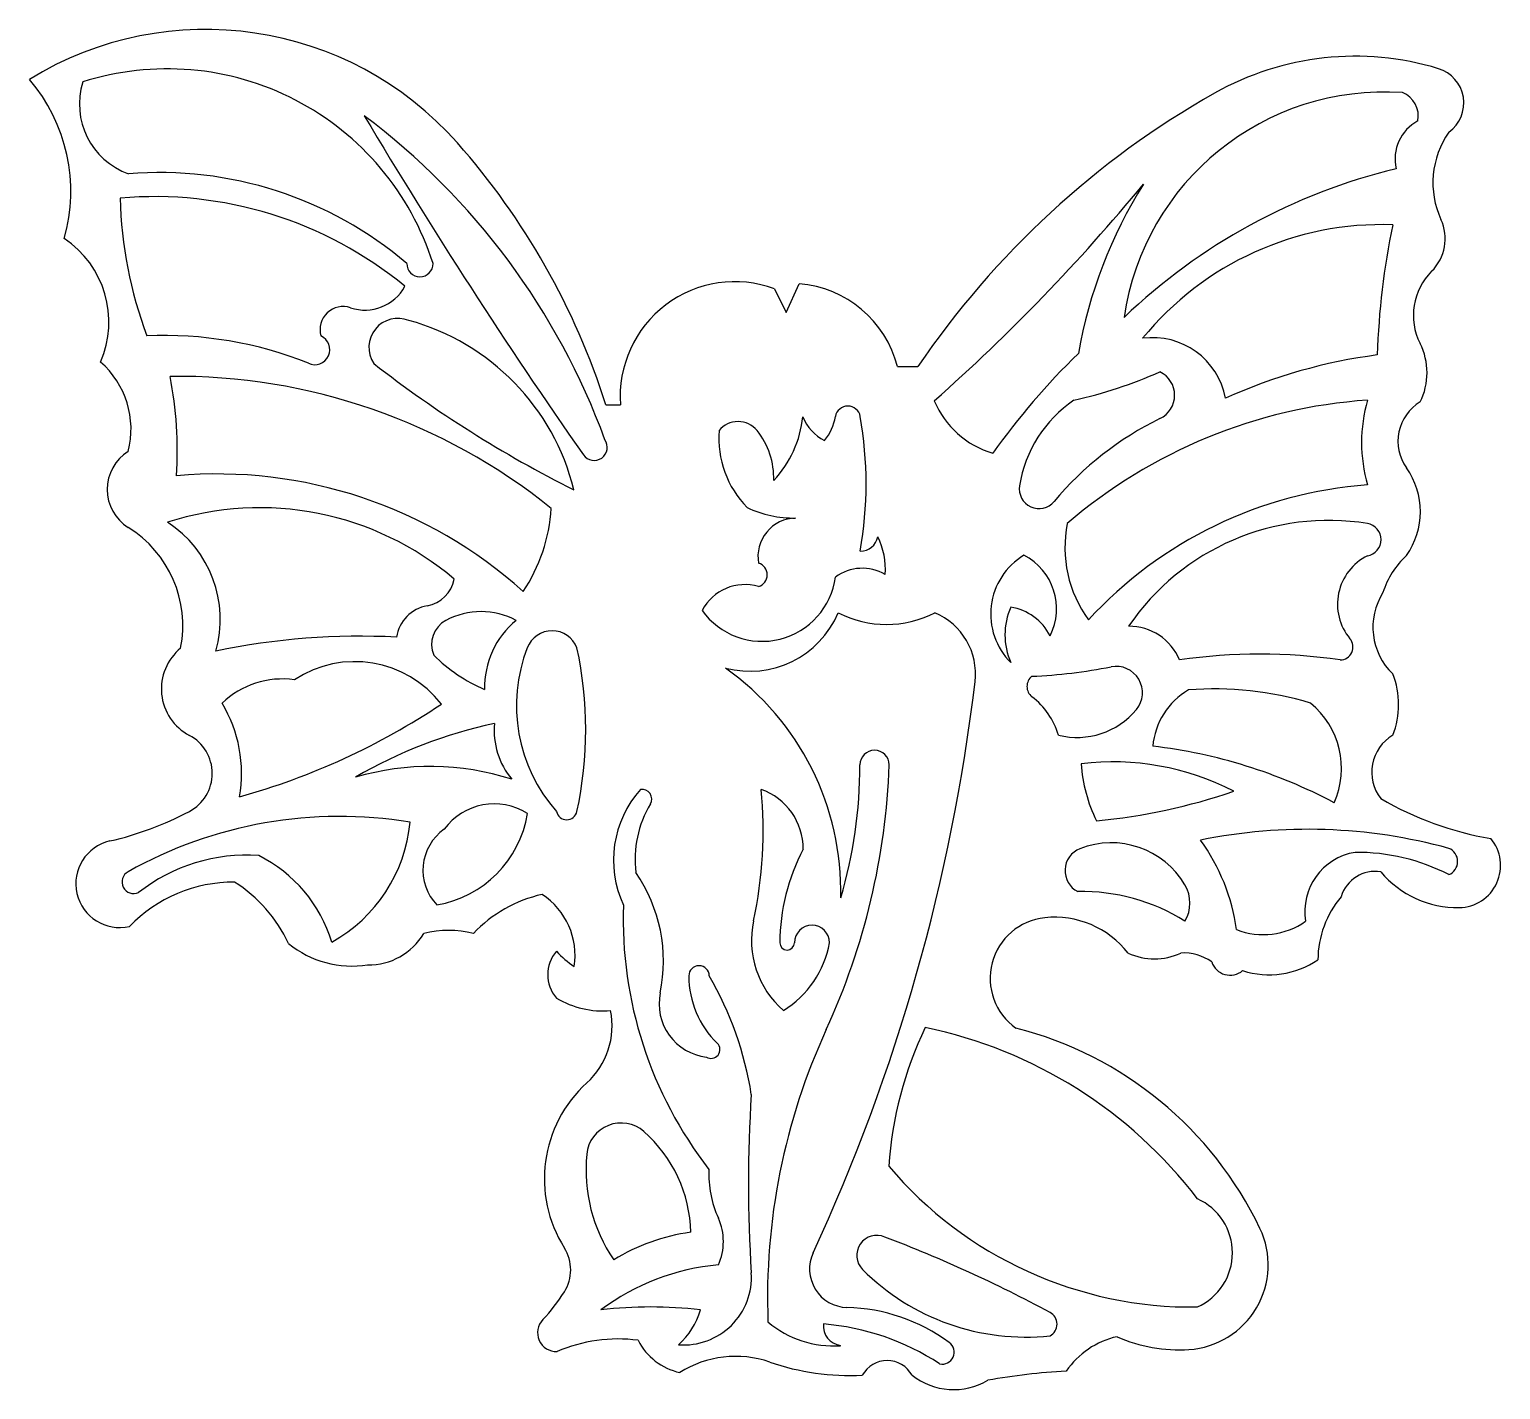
# Model space of a CAD drawing. Extents: x 1.89 to 8.18, y 4.25 to 10.06.
import ezdxf

# ---------------------------------------------------------------- set-up
doc = ezdxf.new("R2010")
doc.units = 0

msp = doc.modelspace()

# ---------------------------------------------------------------- linework, layer by layer
at = {"color": 7, "linetype": 'CONTINUOUS'}
for p, q in [((5.076571, 8.952952), (5.125565, 8.851681)), ((5.125565, 8.851681), (5.181753, 8.974887)), ((5.602331, 8.620467), (5.689831, 8.620467)), ((4.355096, 8.456588), (4.417596, 8.456588))]:
    msp.add_line(p, q, dxfattribs=at)
for centre, radius, start, end in [((2.64393, 8.625491), 1.436343, 41.469136, 121.650134), ((7.558955, 8.724919), 1.222157, 73.052068, 119.430776), ((2.479639, 8.701387), 1.19202, 17.547172, 107.664764), ((7.87051, 9.747291), 0.153367, 305.637553, 433.052068), ((1.329912, 9.369125), 0.73721, 344.131913, 400.530493), ((2.422729, 9.743806), 0.318793, 162.964391, 250.046236), ((8.810663, 6.506283), 3.769531, 119.430776, 145.884618), ((7.684304, 8.669667), 1.124585, 86.083678, 171.767116), ((7.722254, 9.691898), 0.107031, 348.779903, 428.712329), ((1.498309, 7.262962), 3.038125, 20.118147, 53.103431), ((23.383103, 21.630374), 23.344064, 210.756004, 214.99202), ((7.917038, 9.506474), 0.1875, 118.614996, 192.354791), ((1.385371, 7.51322), 3.115961, 17.623062, 41.469136), ((8.268305, 9.40662), 0.376563, 144.992657, 204.718326), ((2.448759, 7.824753), 1.625, 49.519402, 94.759132), ((8.334802, 6.986334), 2.551786, 103.620548, 133.715829), ((0.252779, 14.685087), 8.300781, 311.56029, 320.456135), ((8.365947, 8.326742), 2.020833, 147.912424, 170.022584), ((2.425011, 7.658926), 1.688125, 50.629515, 95.004407), ((4.089592, 9.389523), 1.8125, 181.546221, 200.600788), ((7.747781, 9.167004), 0.196465, 314.851841, 384.718326), ((7.67533, 7.9037), 1.323864, 88.055951, 140.746165), ((10.80211, 8.577436), 3.149539, 168.101534, 178.314289), ((1.802138, 8.810942), 0.428125, 336.472101, 416.404528), ((3.559943, 9.06077), 0.05625, 180, 360), ((8.073695, 8.839401), 0.265643, 134.851841, 206.910092), ((3.324997, 9.056314), 0.194216, 251.479197, 331.602755), ((4.906898, 8.4926), 0.490625, 69.767481, 184.20932), ((5.141762, 8.500678), 0.475893, 14.579025, 85.179522), ((3.231881, 8.778356), 0.098924, 71.479197, 195.579975), ((3.465922, 8.702568), 0.12433, 68.039419, 213.576826), ((3.248366, 7.854173), 0.999224, 13.849936, 74.677204), ((2.467458, 7.101383), 1.652083, 68.121408, 92.583422), ((3.109842, 8.693131), 0.064467, 245.484894, 425.484894), ((6.692939, 8.42709), 0.317188, 10.538821, 97.744459), ((7.590535, 8.594173), 0.276187, 333.089908, 386.910092), ((1.942508, 8.352645), 0.382334, 345.654423, 408.73557), ((6.51974, 12.687538), 5.138281, 232.085398, 243.393896), ((8.588675, 6.406735), 3.170313, 134.269799, 144.449017), ((7.950244, 6.398707), 2.290625, 97.432469, 114.378048), ((2.519972, 6.024113), 2.554688, 51.174946, 90.638174), ((0.879146, 8.260058), 1.643545, 356.295442, 371.176955), ((5.931305, 10.388767), 1.958541, 282.539786, 293.894405), ((6.675867, 8.498085), 0.11125, 295.989234, 424.010766), ((5.389854, 8.397723), 0.053985, 9.939481, 170.060519), ((6.122287, 8.627256), 0.393769, 202.91113, 253.3274), ((6.664552, 8.024243), 0.547551, 124.230897, 170.867829), ((7.762007, 6.28679), 2.195313, 93.927886, 130.771992), ((8.256158, 8.295696), 0.669531, 164.293373, 195.706627), ((7.938902, 8.301199), 0.196563, 121.289079, 215.283342), ((4.920278, 8.2806), 0.104718, 39.113622, 140.886378), ((4.736957, 8.451252), 0.4625, 316.560249, 354.409538), ((5.378596, 8.478744), 0.195312, 201.804703, 243.024089), ((5.116516, 8.445622), 0.223518, 320.909269, 350.060519), ((3.802404, 8.119541), 1.665625, 350.060519, 369.939481), ((7.327771, 7.160846), 1.376429, 115.989234, 140.101959), ((4.304982, 8.275689), 0.05625, 214.99202, 394.99202), ((5.264993, 8.31577), 0.427083, 175.852002, 224.23103), ((4.75404, 8.145436), 0.318971, 357.808871, 399.113622), ((2.414355, 8.095414), 0.19156, 121.972846, 238.027154), ((7.513468, 8.000161), 0.324608, 324.716658, 395.283342), ((2.691465, 6.202194), 1.959255, 48.042571, 95.042506), ((6.207142, 8.097772), 0.084269, 170.867829, 320.101959), ((7.742882, 6.321201), 1.798042, 94.186258, 137.427157), ((2.876173, 6.733916), 1.283173, 49.646432, 107.943297), ((3.407339, 8.058219), 0.715625, 326.109155, 356.487728), ((5.15684, 8.430702), 0.457813, 244.39273, 271.232077), ((2.050408, 7.512362), 0.495759, 348.90116, 418.027154), ((2.210596, 7.539268), 0.495588, 344.158048, 416.952195), ((5.170228, 7.808206), 0.164827, 91.232077, 189.873643), ((6.843287, 7.846633), 0.525071, 168.720851, 216.051177), ((7.445382, 6.929342), 1.033448, 80.742976, 145.809632), ((7.600421, 7.880582), 0.069657, 279.257024, 440.742976), ((5.44567, 7.904858), 0.072865, 267.922666, 350.520205), ((5.237897, 7.755574), 0.3125, 355.652121, 386.14744), ((6.294704, 7.562419), 0.293924, 121.154304, 224.923486), ((6.025953, 7.585521), 0.25651, 333.022561, 422.940298), ((7.715108, 7.604778), 0.231473, 116.555094, 219.632404), ((8.020033, 7.548717), 0.357812, 132.46765, 162.846223), ((4.993259, 7.729942), 0.052083, 286.260205, 433.739795), ((5.451668, 7.563142), 0.195049, 59.896449, 126.124261), ((3.565348, 7.740323), 0.144531, 280.196928, 348.607844), ((5.023633, 7.761714), 0.315723, 215.538177, 352.534309), ((4.949184, 7.482366), 0.2061, 73.464397, 152.290117), ((7.911321, 7.50613), 0.27625, 147.576087, 226.191384), ((3.619493, 7.439303), 0.161319, 100.196928, 171.259157), ((3.821437, 7.254373), 0.31875, 61.927513, 118.072487), ((4.970954, 7.729415), 0.411133, 255.22694, 336.866471), ((5.555278, 7.968282), 0.450391, 242.74601, 297.25399), ((5.653016, 7.306818), 0.282727, 353.178671, 427.430286), ((6.356123, 7.473611), 0.294531, 156.222684, 203.777316), ((6.049647, 7.365907), 0.229448, 26.743439, 80.734259), ((3.726296, 7.432763), 0.116575, 118.072487, 203.152118), ((4.207294, 7.249461), 0.370833, 129.49566, 181.474127), ((4.125401, 7.377095), 0.114035, 21.294199, 158.705801), ((6.593473, 7.278506), 0.231595, 22.235498, 90.725646), ((3.304611, 4.452202), 3.015625, 87.045468, 101.811012), ((7.494049, 7.421691), 0.055561, 271.337383, 399.632404), ((2.679432, 7.242741), 0.225073, 129.293526, 242.122978), ((4.110239, 7.879118), 0.695312, 225.06169, 246.823019), ((4.654618, 7.170823), 0.682031, 158.705801, 221.543542), ((2.617067, 7.068507), 1.652083, 347.768993, 372.231007), ((7.151595, 5.015364), 2.375781, 81.680715, 98.319285), ((3.281597, 6.890134), 0.468906, 37.781612, 123.43349), ((4.19108, 6.377777), 1.16875, 358.574971, 414.719945), ((6.074491, 9.602118), 2.307769, 272.549383, 281.014413), ((6.536947, 7.226177), 0.11276, 320.144041, 461.014413), ((7.388055, 7.175523), 0.357031, 338.431404, 381.568596), ((2.971491, 6.914244), 0.370833, 81.977678, 133.956145), ((-2.107564, 8.235141), 8.098633, 335.152243, 353.178671), ((6.211114, 7.252884), 0.055392, 127.830241, 232.169759), ((7.004914, 6.968601), 0.312692, 120.551848, 174.682133), ((6.960736, 5.852001), 1.390625, 72.97271, 94.734038), ((2.215213, 6.881008), 0.582232, 350.119635, 391.036372), ((1.973346, 9.696278), 3.027083, 285.627922, 303.683876), ((5.972884, 6.946094), 0.333033, 17.222022, 52.169759), ((7.142987, 6.903197), 0.357986, 335.735161, 411.06717), ((6.369724, 7.36578), 0.330596, 256.221432, 320.144041), ((4.310067, 5.096589), 2.044531, 102.180314, 120.118738), ((4.202289, 7.064915), 0.325, 174.671794, 219.911524), ((2.488237, 6.881287), 0.183833, 297.877022, 422.122978), ((6.438441, 4.811252), 2.201165, 62.073042, 83.344161), ((7.812483, 6.886891), 0.1825, 120.416588, 218.192408), ((5.504157, 6.917808), 0.0625, 0, 180), ((6.523888, 5.808318), 1.122266, 62.636208, 96.970694), ((7.02838, 6.963981), 0.642047, 183.723289, 206.372155), ((3.604363, 5.76718), 1.143651, 72.250951, 106.260514), ((2.611712, 7.022753), 2.956808, 335.291892, 357.965993), ((3.43028, 6.917808), 2.011377, 343.564344, 360), ((4.841954, 6.510022), 0.454167, 138.152538, 204.949515), ((4.509803, 6.772004), 0.041477, 329.143808, 458.553103), ((3.203123, 6.635877), 1.824662, 347.83036, 365.563986), ((4.929955, 6.558874), 0.269141, 359.658424, 430.63711), ((6.218481, 9.195345), 2.527478, 275.327462, 288.961094), ((3.877539, 6.487115), 0.264064, 57.274891, 143.964419), ((4.942446, 6.513521), 0.4625, 149.143808, 186.993097), ((8.365125, 7.957596), 1.373063, 239.539045, 260.520298), ((1.924913, 7.946254), 1.38861, 282.877022, 297.877022), ((3.216999, 4.845944), 1.851477, 80.632256, 119.268998), ((2.858784, 6.737565), 0.66276, 299.34282, 354.385961), ((3.550886, 6.787556), 0.475893, 279.930568, 350.531064), ((4.187901, 6.727991), 0.044766, 192.231007, 347.768993), ((3.786554, 6.467382), 0.213708, 124.990981, 224.0504), ((7.355185, 4.353254), 2.289062, 74.6805, 101.519848), ((2.276164, 6.409782), 0.1875, 102.877022, 282.877022), ((5.950078, 6.157068), 0.850966, 151.946891, 180), ((6.419068, 6.465728), 0.100654, 111.438952, 243.107093), ((6.516081, 6.218675), 0.366071, 30.539515, 111.438952), ((6.19771, 6.091439), 0.863281, 8.137274, 35.782182), ((7.600218, 6.290646), 0.25651, 99.33444, 189.252177), ((7.56566, 5.680507), 0.863281, 62.822814, 90.467723), ((7.936521, 6.50473), 0.060937, 292.619865, 427.380135), ((8.000937, 6.487638), 0.180085, 271.016119, 399.953669), ((2.818985, 5.784521), 0.747266, 86.036006, 128.192741), ((2.597643, 5.981877), 0.612345, 16.894878, 63.523745), ((2.33626, 6.417394), 0.050045, 119.268998, 294.411999), ((2.763923, 5.797529), 0.619141, 89.711404, 136.080106), ((2.432865, 5.888504), 0.625, 25.157146, 57.677556), ((3.934747, 6.078339), 0.666746, 348.257532, 394.627733), ((7.645009, 6.310222), 0.152083, 80.905055, 163.129236), ((7.996554, 6.734752), 0.427238, 219.953669, 271.016119), ((4.210348, 5.796), 0.582031, 102.684049, 136.391925), ((3.913649, 6.104159), 0.309766, 350.940783, 416.958228), ((6.391977, 5.55125), 0.824915, 57.815165, 91.280714), ((6.699768, 6.327046), 0.152799, 329.460485, 390.539515), ((7.825503, 6.08051), 0.425781, 139.971615, 179.434843), ((6.17422, 6.259056), 1.745061, 178.049682, 217.833414), ((5.374869, 6.167533), 0.39701, 167.83036, 228.99108), ((5.236612, 6.157068), 0.075, 0, 180), ((6.258827, 6.005446), 0.2604, 95.971107, 234.770728), ((6.27339, 5.866215), 0.400391, 38.089931, 95.971107), ((7.166529, 6.504614), 0.312599, 248.566678, 305.272743), ((3.342411, 6.333798), 0.270833, 268.749156, 329.769631), ((3.682664, 5.752127), 0.457813, 76.580326, 103.419674), ((3.269014, 6.484747), 0.427083, 230.712614, 279.091643), ((4.258631, 6.020954), 0.152083, 138.88791, 221.11209), ((4.483311, 6.435356), 0.462545, 222.821816, 235.233142), ((5.130362, 6.157068), 0.03125, 180, 360), ((4.891166, 6.232067), 0.427083, 301.506997, 349.886025), ((6.701015, 6.35384), 0.265625, 244.942385, 295.057615), ((6.829015, 5.918518), 0.195312, 53.332356, 94.551742), ((4.753558, 6.015426), 0.04375, 0, 180), ((7.024466, 6.101825), 0.083198, 198.677879, 310.12702), ((7.191222, 6.391364), 0.370833, 252.23668, 304.215147), ((5.111106, 6.015426), 0.401298, 180, 225.829582), ((3.537725, 5.283039), 1.457031, 8.917778, 30.175961), ((4.343535, 6.253624), 0.387898, 239.050811, 274.704034), ((4.811557, 5.896082), 0.228806, 168.257532, 263.299662), ((4.052145, 5.802372), 0.329605, 312.235765, 371.313493), ((7.178199, 5.095893), 1.616367, 154.36876, 176.241509), ((5.321938, 3.87051), 1.965501, 37.340819, 78.288969), ((5.714199, 4.248563), 1.59375, 25.556492, 75.671723), ((4.805222, 5.700554), 0.037689, 237.298687, 405.829582), ((7.793217, 4.638638), 2.746875, 155.291892, 182.131239), ((4.646103, 5.14815), 0.554019, 132.235765, 212.271765), ((10.749936, 5.127653), 5.785368, 176.221527, 183.778473), ((4.420304, 5.23934), 0.147506, 48.741088, 174.436368), ((4.129114, 4.907405), 0.589062, 1.186456, 48.741088), ((4.95734, 5.187027), 0.687083, 174.436368, 214.121914), ((5.253343, 5.168509), 0.457813, 177.473223, 204.31257), ((6.862312, 6.298606), 1.698558, 220.21817, 270.751618), ((6.781338, 4.831444), 0.253255, 294.061192, 425.938808), ((4.614787, 4.880021), 0.242887, 335.68743, 384.31257), ((4.831825, 4.082812), 0.844489, 97.742813, 121.662477), ((6.825293, 4.779873), 0.362157, 273.693029, 385.556492), ((4.029206, 4.758589), 0.175583, 327.728235, 392.271765), ((5.513641, 4.820925), 0.08555, 66.139785, 225.021361), ((3.403524, -0.739149), 6.032445, 61.795789, 69.173998), ((5.39075, 4.762846), 0.164633, 155.152243, 268.424057), ((4.922995, 3.8021), 0.981771, 95.075869, 126.849756), ((4.688514, 4.727342), 0.289258, 265.509788, 363.778473), ((6.150812, 5.458572), 0.986982, 225.021361, 276.033354), ((3.529546, 5.074117), 0.766529, 316.498212, 327.728235), ((4.546708, 2.787724), 1.8125, 83.267079, 96.732921), ((5.364888, 3.822812), 0.775757, 53.737497, 88.424057), ((4.144485, 4.490525), 0.08125, 136.498212, 271.258482), ((4.456605, 4.673941), 0.314645, 311.688202, 344.096801), ((5.327933, 4.866077), 0.43227, 229.682104, 274.042839), ((6.227737, 4.527057), 0.056736, 298.204211, 421.795789), ((5.370284, 4.519769), 0.08497, 174.56317, 261.929641), ((5.196194, 3.458804), 1.072756, 56.886268, 85.214106), ((6.619005, 4.1249), 0.357031, 102.625215, 145.762407), ((6.806423, 5.072238), 0.655129, 246.096675, 273.693029), ((4.406276, 3.813144), 0.650384, 82.345944, 113.564042), ((4.729116, 4.579221), 0.265625, 207.217357, 257.332588), ((5.79353, 4.407139), 0.05107, 257.23229, 413.737497), ((4.909826, 3.942199), 0.447081, 70.946406, 122.309171), ((5.399216, 5.359182), 1.052033, 250.946406, 272.864586), ((5.558042, 4.249401), 0.121563, 29.06891, 150.93109), ((5.842241, 4.53626), 0.289063, 232.003772, 300.414688), ((6.455043, 1.724132), 2.604949, 92.886952, 100.315455)]:
    msp.add_arc(centre, radius, start, end, dxfattribs=at)

doc.saveas('drawing.dxf')
